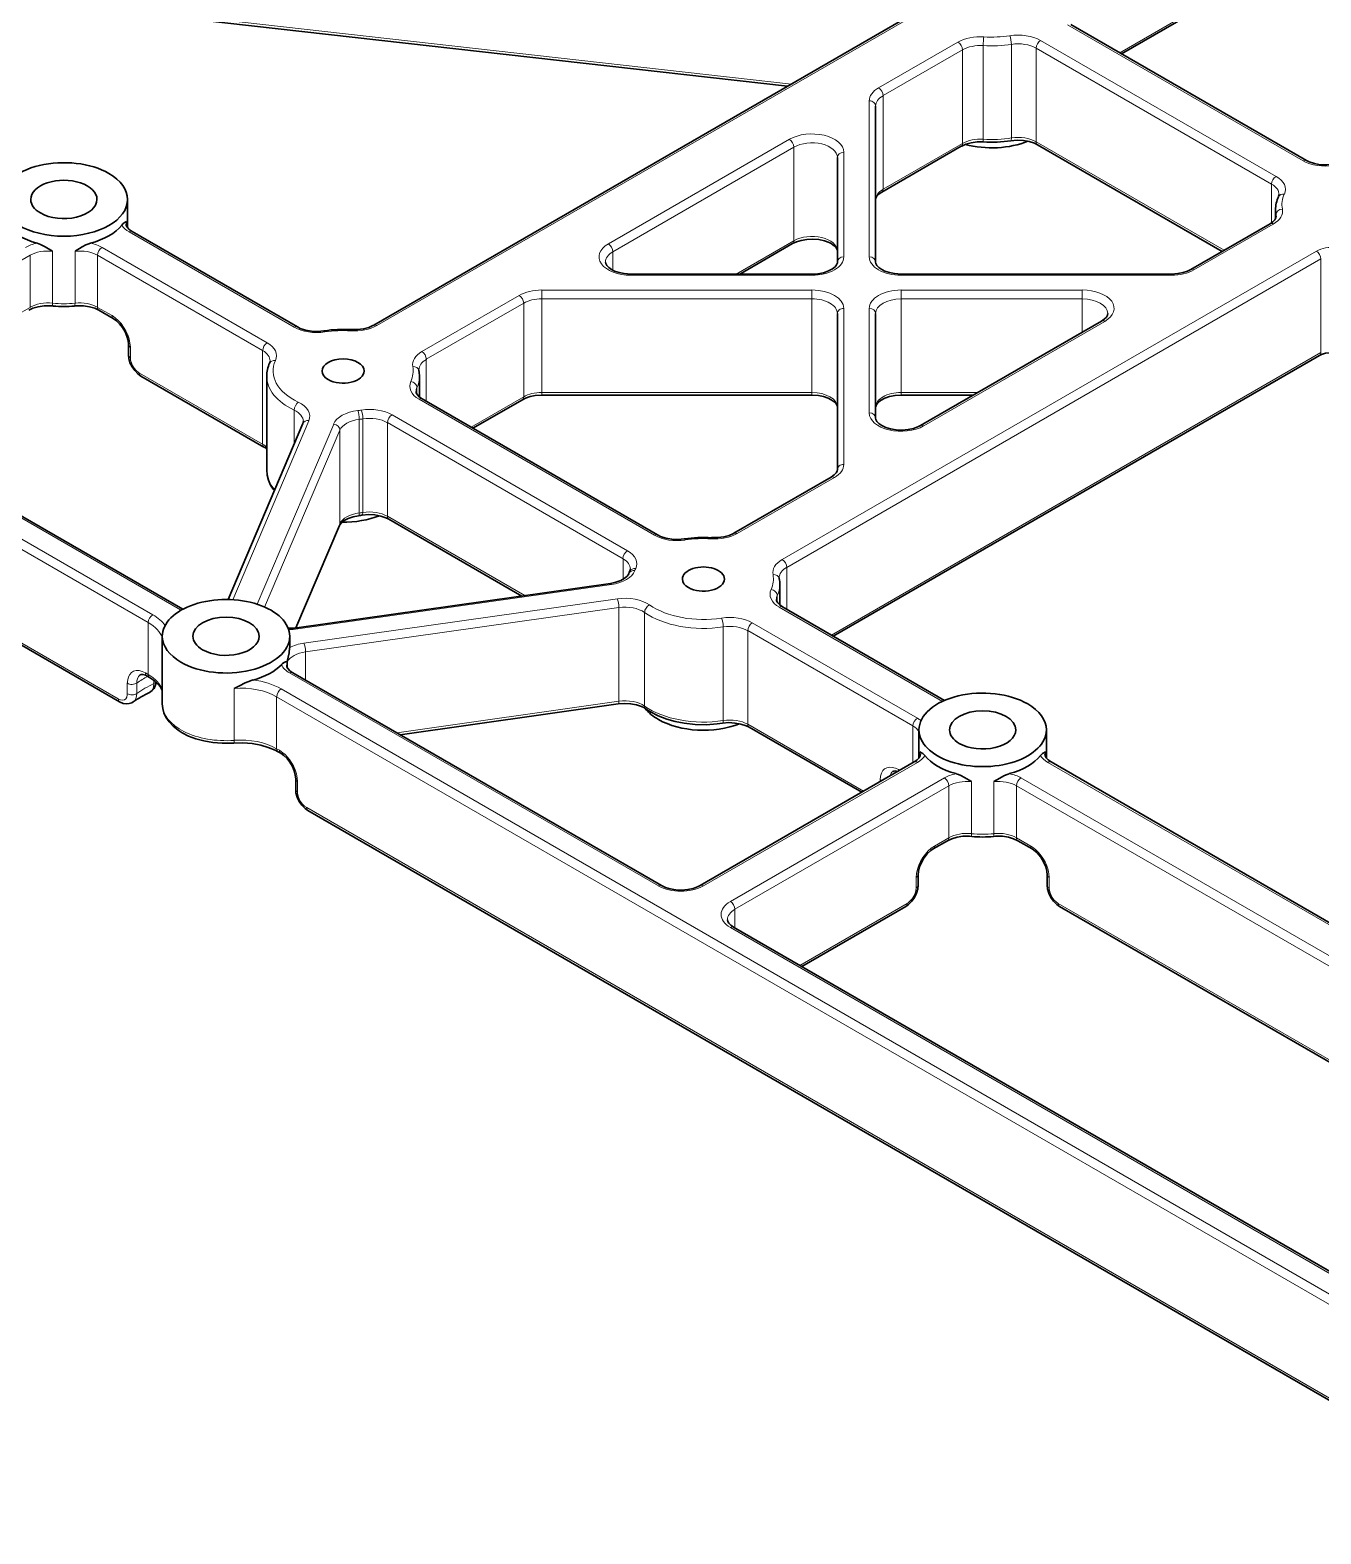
# Model space of a CAD drawing. Extents: x 297 to 1016, y 71 to 742.
# Drawn here: x 670.4 to 771.7, y 480.9 to 598.9 of the extents above; entities that cross this region are included whole.
import ezdxf

# ---------------------------------------------------------------- set-up
doc = ezdxf.new("R2010")
doc.units = 0

msp = doc.modelspace()

# ---------------------------------------------------------------- linework, layer by layer
at = {"color": 7, "lineweight": 13}
for p, q in [((679.68, 552.39), (576.61, 611.89)), ((576.97, 612.51), (680.03, 553)), ((640.91, 604.75), (730.16, 594.67)), ((578.97, 603.19), (677.32, 546.4)), ((739.55, 599.92), (697.62, 575.71)), ((770.33, 588.65), (751.84, 599.32)), ((767.85, 586.81), (749.36, 597.48)), ((749.72, 598.09), (768.2, 587.42)), ((771.37, 581.55), (729.44, 557.34)), ((729.79, 556.73), (771.72, 580.94)), ((759.99, 579.66), (738.77, 579.66)), ((710.56, 578.5), (731.77, 578.5)), ((731.77, 577.81), (710.56, 577.81)), ((771.72, 573.59), (733.3, 551.4)), ((710.56, 570.46), (731.77, 570.46)), ((682.2, 553.39), (653.25, 570.1)), ((719.41, 559.25), (700.93, 569.92)), ((716.94, 557.41), (698.45, 568.09)), ((698.81, 568.7), (717.29, 558.03)), ((716.03, 555.38), (691.42, 551.9)), ((716.5, 554.26), (691.9, 550.78)), ((692.02, 550.09), (716.62, 553.57)), ((690.77, 548.44), (719.72, 531.72)), ((793.17, 487.68), (690.11, 547.19)), ((689.75, 546.57), (792.81, 487.07)), ((750.29, 541.42), (790.18, 518.4)), ((747.82, 539.59), (791.8, 514.2)), ((792.15, 514.81), (748.17, 540.2)), ((790.46, 481.08), (692.11, 537.87)), ((789.93, 507.93), (751.11, 530.34)), ((725.37, 528.46), (773.81, 500.49))]:
    msp.add_line(p, q, dxfattribs=at)
at = {"color": 7, "lineweight": 35}
for p, q in [((641.36, 604.49), (729.86, 594.5)), ((579.07, 602.96), (677.43, 546.17)), ((697.37, 575.74), (739.3, 599.95)), ((752.09, 599.34), (770.58, 588.67)), ((738.77, 579.75), (759.99, 579.75)), ((733.44, 551.32), (771.62, 573.36)), ((710.56, 570.25), (731.77, 570.25)), ((682.39, 553.44), (653.5, 570.12)), ((719.66, 559.28), (701.18, 569.95)), ((691.35, 551.99), (715.96, 555.47)), ((691.02, 548.46), (719.97, 531.75)), ((790.43, 518.42), (750.54, 541.45)), ((790.56, 480.85), (692.21, 537.64)), ((751.21, 530.11), (789.78, 507.84)), ((774.06, 500.52), (725.62, 528.48))]:
    msp.add_line(p, q, dxfattribs=at)
at = {"color": 7, "lineweight": 13, "ltscale": 0.282572}
msp.add_line((755.93, 597.13), (765.71, 602.78), dxfattribs=at)
at = {"color": 7, "lineweight": 35, "ltscale": 0.275357}
msp.add_line((765.61, 602.55), (756.07, 597.04), dxfattribs=at)
at = {"color": 7, "lineweight": 13, "ltscale": 0.179737}
for p, q in [((737, 594.37), (743.23, 597.96)), ((767.98, 583.68), (761.75, 580.08))]:
    msp.add_line(p, q, dxfattribs=at)
at = {"color": 7, "lineweight": 13, "ltscale": 0.179735}
for p, q in [((743.58, 597.35), (737.36, 593.76)), ((737.36, 586.41), (743.58, 590))]:
    msp.add_line(p, q, dxfattribs=at)
at = {"color": 7, "lineweight": 13, "ltscale": 0.183711}
for p, q in [((743.58, 590), (743.58, 597.35)), ((749.36, 597.48), (749.36, 590.13)), ((737.36, 593.76), (737.36, 586.41)), ((730.36, 582.37), (730.36, 589.72)), ((771.72, 580.94), (771.72, 573.59)), ((709.15, 570.12), (709.15, 577.47)), ((710.56, 577.81), (710.56, 570.46)), ((731.77, 570.46), (731.77, 577.81)), ((738.77, 570.46), (738.77, 577.81)), ((688.65, 566.4), (688.65, 573.74)), ((698.45, 568.09), (698.45, 560.74)), ((716.62, 553.57), (716.62, 546.22)), ((718.64, 545.84), (718.64, 553.19)), ((724.8, 552.06), (724.8, 544.71)), ((726.74, 544.41), (726.74, 551.76))]:
    msp.add_line(p, q, dxfattribs=at)
at = {"color": 7, "lineweight": 13, "ltscale": 0.183713}
for p, q in [((745.22, 597.68), (745.22, 590.34)), ((747.43, 590.43), (747.43, 597.78)), ((696.23, 568.35), (696.23, 561)), ((696.52, 561.04), (696.52, 568.39)), ((694.71, 560.14), (694.71, 567.49))]:
    msp.add_line(p, q, dxfattribs=at)
at = {"color": 7, "lineweight": 13, "ltscale": 0.306187}
msp.add_line((736.27, 581.1), (736.27, 593.35), dxfattribs=at)
at = {"color": 7, "lineweight": 35, "ltscale": 0.306186}
msp.add_line((736.77, 592.94), (736.77, 580.69), dxfattribs=at)
at = {"color": 7, "lineweight": 13, "ltscale": 0.4103}
for p, q in [((715.79, 582.12), (730, 590.33)), ((740.54, 567.83), (754.75, 576.04))]:
    msp.add_line(p, q, dxfattribs=at)
at = {"color": 7, "lineweight": 13, "ltscale": 0.410301}
msp.add_line((730.36, 589.72), (716.15, 581.51), dxfattribs=at)
at = {"color": 7, "lineweight": 13, "ltscale": 0.20515}
for p, q in [((734.27, 589.31), (734.27, 581.1)), ((736.27, 577.06), (736.27, 568.85))]:
    msp.add_line(p, q, dxfattribs=at)
at = {"color": 7, "lineweight": 35, "ltscale": 0.179737}
for p, q in [((743.48, 589.78), (737.25, 586.18)), ((767.73, 583.7), (761.5, 580.11))]:
    msp.add_line(p, q, dxfattribs=at)
at = {"color": 7, "lineweight": 13, "ltscale": 0.4259}
msp.add_line((749.36, 590.13), (764.12, 581.62), dxfattribs=at)
at = {"color": 7, "lineweight": 35, "ltscale": 0.418682}
msp.add_line((763.97, 581.53), (749.47, 589.9), dxfattribs=at)
at = {"color": 7, "lineweight": 35, "ltscale": 0.20515}
msp.add_line((733.77, 580.69), (733.77, 588.9), dxfattribs=at)
at = {"color": 7, "lineweight": 13, "ltscale": 0.075789}
msp.add_line((767.85, 586.81), (767.85, 583.78), dxfattribs=at)
at = {"color": 7, "lineweight": 35, "ltscale": 0.055386}
msp.add_line((678.05, 585.61), (678.05, 583.4), dxfattribs=at)
at = {"color": 7, "lineweight": 35, "ltscale": 0.017282}
msp.add_line((768.16, 584.11), (768.16, 584.8), dxfattribs=at)
at = {"color": 7, "lineweight": 13, "ltscale": 0.005444}
msp.add_line((768.2, 584.42), (768.2, 584.2), dxfattribs=at)
at = {"color": 7, "lineweight": 13, "ltscale": 0.008745}
for p, q in [((677.97, 583.88), (677.97, 583.53)), ((740.25, 542.24), (740.25, 541.89)), ((750.09, 541.89), (750.09, 542.24))]:
    msp.add_line(p, q, dxfattribs=at)
at = {"color": 7, "lineweight": 13, "ltscale": 0.374103}
for p, q in [((691.13, 575.58), (678.17, 583.06)), ((688.65, 573.74), (675.7, 581.23)), ((740.05, 544.89), (727.09, 552.37))]:
    msp.add_line(p, q, dxfattribs=at)
at = {"color": 7, "lineweight": 35, "ltscale": 0.374103}
msp.add_line((678.42, 583.09), (691.38, 575.61), dxfattribs=at)
at = {"color": 7, "lineweight": 13, "ltscale": 0.130871}
msp.add_line((725.83, 579.75), (730.36, 582.37), dxfattribs=at)
at = {"color": 7, "lineweight": 35, "ltscale": 0.119426}
msp.add_line((730.25, 582.14), (726.12, 579.75), dxfattribs=at)
at = {"color": 7, "lineweight": 13, "ltscale": 0.484907}
for p, q in [((670.4, 581.23), (653.6, 571.53)), ((725.73, 529.89), (742.52, 539.59))]:
    msp.add_line(p, q, dxfattribs=at)
at = {"color": 7, "lineweight": 13, "ltscale": 0.102061}
for p, q in [((670.4, 577.14), (670.4, 581.23)), ((672.17, 581.55), (672.17, 577.46)), ((673.93, 577.46), (673.93, 581.55)), ((675.7, 581.23), (675.7, 577.14)), ((679.68, 548.31), (679.68, 552.39)), ((686.41, 547.23), (686.41, 543.15)), ((689.75, 542.49), (689.75, 546.57))]:
    msp.add_line(p, q, dxfattribs=at)
at = {"color": 7, "lineweight": 13, "ltscale": 0.374104}
for p, q in [((676.05, 581.84), (689.01, 574.36)), ((726.74, 551.76), (739.7, 544.28))]:
    msp.add_line(p, q, dxfattribs=at)
at = {"color": 7, "lineweight": 13, "ltscale": 0.036494}
msp.add_line((716.15, 581.51), (716.15, 580.05), dxfattribs=at)
at = {"color": 7, "lineweight": 13, "ltscale": 0.002293}
for p, q in [((717.56, 579.66), (717.56, 579.75)), ((731.77, 579.66), (731.77, 579.75)), ((738.77, 579.66), (738.77, 579.75)), ((759.99, 579.66), (759.99, 579.75))]:
    msp.add_line(p, q, dxfattribs=at)
at = {"color": 7, "lineweight": 35, "ltscale": 0.35533}
msp.add_line((731.77, 579.75), (717.56, 579.75), dxfattribs=at)
at = {"color": 7, "lineweight": 13, "ltscale": 0.35533}
for p, q in [((731.77, 579.66), (717.56, 579.66)), ((752.99, 578.5), (738.77, 578.5)), ((738.77, 577.81), (752.99, 577.81))]:
    msp.add_line(p, q, dxfattribs=at)
at = {"color": 7, "lineweight": 13, "ltscale": 0.017422}
for p, q in [((710.56, 577.81), (710.56, 578.5)), ((731.77, 577.81), (731.77, 578.5)), ((738.77, 577.81), (738.77, 578.5)), ((752.99, 577.81), (752.99, 578.5))]:
    msp.add_line(p, q, dxfattribs=at)
at = {"color": 7, "lineweight": 13, "ltscale": 0.220562}
msp.add_line((701.15, 573.67), (708.79, 578.08), dxfattribs=at)
at = {"color": 7, "lineweight": 13, "ltscale": 0.220561}
msp.add_line((709.15, 577.47), (701.5, 573.06), dxfattribs=at)
at = {"color": 7, "lineweight": 13, "ltscale": 0.065465}
msp.add_line((752.99, 577.81), (752.99, 575.19), dxfattribs=at)
at = {"color": 7, "lineweight": 13, "ltscale": 0.03274}
for p, q in [((669.27, 576.49), (670.4, 577.14)), ((742.52, 535.5), (741.39, 534.85)), ((748.95, 534.85), (747.82, 535.5))]:
    msp.add_line(p, q, dxfattribs=at)
at = {"color": 7, "lineweight": 13, "ltscale": 0.032739}
msp.add_line((675.7, 577.14), (676.83, 576.49), dxfattribs=at)
at = {"color": 7, "lineweight": 35, "ltscale": 0.032741}
msp.add_line((676.93, 576.26), (675.8, 576.92), dxfattribs=at)
at = {"color": 7, "lineweight": 35, "ltscale": 0.306187}
msp.add_line((733.77, 564.4), (733.77, 576.65), dxfattribs=at)
at = {"color": 7, "lineweight": 13, "ltscale": 0.306186}
msp.add_line((734.27, 577.06), (734.27, 564.81), dxfattribs=at)
at = {"color": 7, "lineweight": 35, "ltscale": 0.205151}
msp.add_line((736.77, 568.45), (736.77, 576.65), dxfattribs=at)
at = {"color": 7, "lineweight": 35, "ltscale": 0.4103}
msp.add_line((754.5, 576.06), (740.29, 567.86), dxfattribs=at)
at = {"color": 7, "lineweight": 35, "ltscale": 0.02041}
msp.add_line((678.12, 573.41), (678.12, 574.23), dxfattribs=at)
at = {"color": 7, "lineweight": 13, "ltscale": 0.020413}
for p, q in [((678.27, 574.03), (678.27, 573.21)), ((678.03, 546.81), (678.03, 547.62)), ((691.39, 539.09), (691.39, 539.91))]:
    msp.add_line(p, q, dxfattribs=at)
at = {"color": 7, "lineweight": 13, "ltscale": 0.082423}
for p, q in [((701.5, 573.06), (701.5, 569.76)), ((729.79, 553.43), (729.79, 556.73))]:
    msp.add_line(p, q, dxfattribs=at)
at = {"color": 7, "lineweight": 13, "ltscale": 0.279231}
msp.add_line((678.98, 571.98), (688.65, 566.4), dxfattribs=at)
at = {"color": 7, "lineweight": 35, "ltscale": 0.279232}
msp.add_line((688.76, 566.17), (679.09, 571.75), dxfattribs=at)
at = {"color": 7, "lineweight": 35, "ltscale": 0.183711}
msp.add_line((688.97, 564.38), (688.97, 571.73), dxfattribs=at)
at = {"color": 7, "lineweight": 35, "ltscale": 0.04099}
msp.add_line((700.97, 570.09), (700.97, 571.73), dxfattribs=at)
at = {"color": 7, "lineweight": 13, "ltscale": 0.012914}
for p, q in [((700.76, 570.84), (700.76, 570.32)), ((729.05, 553.99), (729.05, 554.51))]:
    msp.add_line(p, q, dxfattribs=at)
at = {"color": 7, "lineweight": 13, "ltscale": 0.005284}
for p, q in [((710.56, 570.25), (710.56, 570.46)), ((731.77, 570.25), (731.77, 570.46)), ((738.77, 570.25), (738.77, 570.46))]:
    msp.add_line(p, q, dxfattribs=at)
at = {"color": 7, "lineweight": 13, "ltscale": 0.15052}
msp.add_line((744.79, 570.46), (738.77, 570.46), dxfattribs=at)
at = {"color": 7, "lineweight": 35, "ltscale": 0.14137}
msp.add_line((744.43, 570.25), (738.77, 570.25), dxfattribs=at)
at = {"color": 7, "lineweight": 13, "ltscale": 0.06649}
msp.add_line((691.13, 566.41), (691.13, 569.07), dxfattribs=at)
at = {"color": 7, "lineweight": 13, "ltscale": 0.119273}
msp.add_line((705.01, 567.73), (709.15, 570.12), dxfattribs=at)
at = {"color": 7, "lineweight": 35, "ltscale": 0.112057}
msp.add_line((709.04, 569.89), (705.16, 567.65), dxfattribs=at)
at = {"color": 7, "lineweight": 35, "ltscale": 0.375568}
msp.add_line((691.82, 568.03), (685.95, 554.21), dxfattribs=at)
at = {"color": 7, "lineweight": 13, "ltscale": 0.381753}
msp.add_line((692.28, 568.24), (686.31, 554.19), dxfattribs=at)
at = {"color": 7, "lineweight": 13, "ltscale": 0.383854}
msp.add_line((688.22, 553.84), (694.23, 567.97), dxfattribs=at)
at = {"color": 7, "lineweight": 13, "ltscale": 0.377015}
msp.add_line((694.71, 567.49), (688.81, 553.61), dxfattribs=at)
at = {"color": 7, "lineweight": 35, "ltscale": 0.220561}
msp.add_line((733.29, 563.82), (725.65, 559.41), dxfattribs=at)
at = {"color": 7, "lineweight": 13, "ltscale": 0.22056}
msp.add_line((733.54, 563.79), (725.9, 559.38), dxfattribs=at)
at = {"color": 7, "lineweight": 13, "ltscale": 0.222018}
msp.add_line((691.24, 551.97), (694.71, 560.14), dxfattribs=at)
at = {"color": 7, "lineweight": 35, "ltscale": 0.218483}
msp.add_line((691.27, 551.97), (694.69, 560.02), dxfattribs=at)
at = {"color": 7, "lineweight": 13, "ltscale": 0.311136}
msp.add_line((698.45, 560.74), (709.23, 554.52), dxfattribs=at)
at = {"color": 7, "lineweight": 35, "ltscale": 0.301358}
msp.add_line((698.56, 560.51), (709, 554.48), dxfattribs=at)
at = {"color": 7, "lineweight": 13, "ltscale": 0.0408}
msp.add_line((716.94, 557.41), (716.94, 555.78), dxfattribs=at)
at = {"color": 7, "lineweight": 35, "ltscale": 0.040991}
msp.add_line((729.25, 553.76), (729.25, 555.4), dxfattribs=at)
at = {"color": 7, "lineweight": 13, "ltscale": 0.3694}
msp.add_line((729.21, 553.6), (742.01, 546.21), dxfattribs=at)
at = {"color": 7, "lineweight": 35, "ltscale": 0.366925}
msp.add_line((742.17, 546.28), (729.46, 553.62), dxfattribs=at)
at = {"color": 7, "lineweight": 35, "ltscale": 0.132677}
msp.add_line((680.78, 551.32), (680.78, 546.01), dxfattribs=at)
at = {"color": 7, "lineweight": 35, "ltscale": 0.020413}
msp.add_line((690.78, 551.32), (690.78, 550.5), dxfattribs=at)
at = {"color": 7, "lineweight": 35, "ltscale": 0.000645908}
msp.add_line((690.59, 549.34), (690.59, 549.32), dxfattribs=at)
at = {"color": 7, "lineweight": 35, "ltscale": 0.01161}
msp.add_line((690.59, 549.32), (690.59, 548.85), dxfattribs=at)
at = {"color": 7, "lineweight": 13, "ltscale": 0.055109}
msp.add_line((692.02, 547.88), (692.02, 550.09), dxfattribs=at)
at = {"color": 7, "lineweight": 13, "ltscale": 0.006309}
msp.add_line((679.46, 548.44), (679.68, 548.31), dxfattribs=at)
at = {"color": 7, "lineweight": 35, "ltscale": 0.006309}
msp.add_line((679.56, 548.21), (679.78, 548.08), dxfattribs=at)
at = {"color": 7, "lineweight": 13, "ltscale": 0.006381}
msp.add_line((680.12, 547.6), (680.12, 547.86), dxfattribs=at)
at = {"color": 7, "lineweight": 13, "ltscale": 0.020412}
for p, q in [((678.78, 547.65), (678.78, 546.83)), ((739.95, 532.39), (739.95, 531.57)), ((750.39, 531.57), (750.39, 532.39))]:
    msp.add_line(p, q, dxfattribs=at)
at = {"color": 7, "lineweight": 13, "ltscale": 0.44054}
msp.add_line((716.62, 546.22), (699.18, 543.75), dxfattribs=at)
at = {"color": 7, "lineweight": 35, "ltscale": 0.432007}
msp.add_line((716.57, 546.01), (699.46, 543.59), dxfattribs=at)
at = {"color": 7, "lineweight": 13, "ltscale": 0.2626}
msp.add_line((735.83, 539.16), (726.74, 544.41), dxfattribs=at)
at = {"color": 7, "lineweight": 13, "ltscale": 0.072208}
msp.add_line((739.7, 544.28), (739.7, 541.39), dxfattribs=at)
at = {"color": 7, "lineweight": 35, "ltscale": 0.255383}
msp.add_line((726.84, 544.18), (735.69, 539.07), dxfattribs=at)
at = {"color": 7, "lineweight": 35, "ltscale": 0.055385}
for p, q in [((740.17, 543.97), (740.17, 541.76)), ((750.17, 543.97), (750.17, 541.76))]:
    msp.add_line(p, q, dxfattribs=at)
at = {"color": 7, "lineweight": 13, "ltscale": 0.00631}
msp.add_line((689.97, 542.37), (689.75, 542.49), dxfattribs=at)
at = {"color": 7, "lineweight": 35, "ltscale": 0.006311}
msp.add_line((690.07, 542.14), (689.86, 542.26), dxfattribs=at)
at = {"color": 7, "lineweight": 35, "ltscale": 0.484905}
msp.add_line((723, 531.75), (739.8, 541.45), dxfattribs=at)
at = {"color": 7, "lineweight": 13, "ltscale": 0.484905}
for p, q in [((723.25, 531.72), (740.05, 541.42)), ((742.17, 540.2), (725.37, 530.5))]:
    msp.add_line(p, q, dxfattribs=at)
at = {"color": 7, "lineweight": 13, "ltscale": 0.002886}
msp.add_line((738.66, 540.79), (738.56, 540.85), dxfattribs=at)
at = {"color": 7, "lineweight": 35, "ltscale": 0.020415}
msp.add_line((691.25, 539.3), (691.25, 540.12), dxfattribs=at)
at = {"color": 7, "lineweight": 13, "ltscale": 0.003546}
msp.add_line((737.12, 540.04), (737.12, 539.9), dxfattribs=at)
at = {"color": 7, "lineweight": 13, "ltscale": 0.102063}
for p, q in [((742.52, 539.59), (742.52, 535.5)), ((744.29, 535.82), (744.29, 539.91)), ((746.05, 539.91), (746.05, 535.82)), ((747.82, 535.5), (747.82, 539.59))]:
    msp.add_line(p, q, dxfattribs=at)
at = {"color": 7, "lineweight": 35, "ltscale": 0.03274}
msp.add_line((741.29, 534.62), (742.42, 535.27), dxfattribs=at)
at = {"color": 7, "lineweight": 35, "ltscale": 0.032739}
msp.add_line((747.92, 535.27), (749.06, 534.62), dxfattribs=at)
at = {"color": 7, "lineweight": 35, "ltscale": 0.020412}
msp.add_line((740.1, 531.77), (740.1, 532.59), dxfattribs=at)
at = {"color": 7, "lineweight": 35, "ltscale": 0.020416}
msp.add_line((750.24, 531.77), (750.24, 532.59), dxfattribs=at)
at = {"color": 7, "lineweight": 13, "ltscale": 0.24292}
msp.add_line((739.24, 530.34), (730.82, 525.48), dxfattribs=at)
at = {"color": 7, "lineweight": 35, "ltscale": 0.235705}
msp.add_line((730.97, 525.4), (739.13, 530.11), dxfattribs=at)
at = {"color": 7, "lineweight": 13, "ltscale": 0.036598}
msp.add_line((725.73, 528.42), (725.73, 529.89), dxfattribs=at)
at = {"color": 7, "lineweight": 35}
for points in [[(745.24, 590.12), (744.75, 590.12), (744.27, 590.06), (743.86, 589.95), (743.53, 589.8), (743.48, 589.78)], [(747.38, 590.22), (747.87, 590.26), (748.36, 590.24), (748.83, 590.15), (749.24, 590.02), (749.47, 589.9)], [(772.66, 588.36), (772.18, 588.32), (771.68, 588.34), (771.22, 588.42), (770.8, 588.56), (770.58, 588.67)], [(737.25, 586.18), (737.02, 586.02), (736.87, 585.86), (736.79, 585.7), (736.77, 585.59)], [(677.59, 583.59), (677.7, 583.71), (677.86, 583.83), (677.97, 583.88)], [(678.42, 583.09), (678.18, 583.25), (678.04, 583.41), (677.95, 583.57), (677.94, 583.68)], [(767.73, 583.7), (767.95, 583.86), (768.11, 584.02), (768.19, 584.17), (768.21, 584.29)], [(672.17, 581.55), (671.59, 581.89), (671.22, 582.08), (670.96, 582.17)], [(675.14, 582.17), (674.92, 582.1), (674.78, 582.04), (674.5, 581.89), (673.93, 581.55)], [(730.25, 582.14), (730.57, 582.29), (730.93, 582.4), (731.38, 582.47), (731.85, 582.49), (732.32, 582.46), (732.75, 582.36), (733.13, 582.22), (733.29, 582.14)], [(733.29, 582.14), (733.52, 581.97), (733.67, 581.82), (733.75, 581.66), (733.77, 581.55)], [(716.04, 580.11), (715.83, 580.26), (715.67, 580.42), (715.58, 580.57), (715.56, 580.69)], [(717.56, 579.75), (717.04, 579.79), (716.64, 579.87), (716.28, 579.99), (716.04, 580.11)], [(731.77, 579.75), (732.24, 579.78), (732.68, 579.86), (733.07, 580), (733.38, 580.16), (733.59, 580.33), (733.71, 580.48), (733.77, 580.63), (733.77, 580.69)], [(737.25, 580.11), (737.02, 580.27), (736.87, 580.43), (736.79, 580.58), (736.77, 580.69)], [(738.77, 579.75), (738.26, 579.79), (737.85, 579.87), (737.5, 579.99), (737.25, 580.11)], [(759.99, 579.75), (760.5, 579.79), (760.9, 579.87), (761.26, 579.99), (761.5, 580.11)], [(670.3, 576.92), (670.62, 577.07), (671.03, 577.19), (671.5, 577.26), (672.03, 577.27), (672.2, 577.25)], [(675.8, 576.92), (675.47, 577.07), (675.06, 577.19), (674.6, 577.26), (674.07, 577.27), (673.89, 577.25)], [(676.93, 576.26), (677.18, 576.09), (677.43, 575.84), (677.66, 575.55), (677.86, 575.21), (678, 574.87), (678.09, 574.53), (678.12, 574.23)], [(754.5, 576.06), (754.72, 576.21), (754.88, 576.37), (754.96, 576.53), (754.99, 576.65)], [(693.47, 575.29), (692.98, 575.25), (692.49, 575.27), (692.02, 575.36), (691.61, 575.49), (691.38, 575.61)], [(695.6, 575.39), (696.1, 575.39), (696.58, 575.45), (696.99, 575.57), (697.31, 575.71), (697.37, 575.74)], [(678.12, 573.41), (678.15, 573.13), (678.24, 572.79), (678.4, 572.46), (678.61, 572.17), (678.86, 571.91), (679.09, 571.75)], [(772.86, 573.56), (772.46, 573.58), (772.08, 573.53), (771.78, 573.44), (771.62, 573.36)], [(701.18, 569.95), (700.95, 570.11), (700.8, 570.27), (700.71, 570.42), (700.7, 570.54)], [(710.56, 570.25), (710.04, 570.21), (709.64, 570.13), (709.28, 570.01), (709.04, 569.89)], [(731.77, 570.25), (732.29, 570.21), (732.69, 570.13), (733.05, 570.01), (733.29, 569.89)], [(738.77, 570.25), (738.3, 570.22), (737.86, 570.13), (737.48, 570), (737.16, 569.83), (736.96, 569.67), (736.84, 569.52), (736.78, 569.36), (736.77, 569.3)], [(733.29, 569.89), (733.52, 569.73), (733.67, 569.57), (733.75, 569.41), (733.77, 569.3)], [(737.25, 567.86), (737.02, 568.02), (736.87, 568.18), (736.79, 568.34), (736.77, 568.45)], [(737.25, 567.86), (737.57, 567.71), (737.93, 567.6), (738.38, 567.52), (738.85, 567.5), (739.32, 567.54), (739.75, 567.64), (740.13, 567.78), (740.29, 567.86)], [(688.97, 564.38), (689, 563.97), (689.11, 563.58), (689.28, 563.19), (689.49, 562.87), (689.58, 562.75)], [(733.29, 563.82), (733.52, 563.98), (733.67, 564.14), (733.75, 564.29), (733.77, 564.4)], [(696.19, 560.78), (695.75, 560.7), (695.37, 560.57), (695.06, 560.41), (694.84, 560.23), (694.72, 560.08), (694.69, 560.02)], [(696.47, 560.82), (696.96, 560.87), (697.45, 560.84), (697.92, 560.76), (698.33, 560.62), (698.56, 560.51)], [(721.75, 558.96), (721.26, 558.92), (720.77, 558.94), (720.3, 559.03), (719.89, 559.16), (719.66, 559.28)], [(723.89, 559.06), (724.38, 559.06), (724.86, 559.12), (725.27, 559.24), (725.6, 559.38), (725.65, 559.41)], [(715.96, 555.47), (716.38, 555.56), (716.76, 555.69), (717.04, 555.85), (717.24, 556.01), (717.37, 556.16), (717.41, 556.25)], [(729.46, 553.62), (729.24, 553.78), (729.08, 553.94), (729, 554.09), (728.98, 554.21)], [(690.77, 550.42), (690.73, 550.03), (690.59, 549.34)], [(691.02, 548.46), (690.8, 548.61), (690.64, 548.78), (690.56, 548.93), (690.54, 549.05)], [(679.04, 548.3), (679.13, 548.33), (679.26, 548.33), (679.45, 548.27), (679.56, 548.21)], [(679.78, 548.08), (680.17, 547.82), (680.44, 547.57), (680.64, 547.32), (680.78, 547.06)], [(687.89, 547.89), (687.69, 547.82), (687.29, 547.66), (686.85, 547.44), (686.41, 547.23)], [(679.78, 546.91), (679.99, 547.05), (680.13, 547.21), (680.23, 547.42), (680.29, 547.63), (680.3, 547.71)], [(677.43, 546.17), (677.7, 546.05), (677.97, 546.01), (678.17, 546.03), (678.38, 546.1), (678.5, 546.16)], [(680.78, 546.01), (680.81, 545.66), (680.9, 545.3), (681.06, 544.97), (681.31, 544.6), (681.62, 544.27), (682.02, 543.95), (682.34, 543.74)], [(716.57, 546.01), (717.05, 546.05), (717.54, 546.02), (717.99, 545.94), (718.39, 545.8), (718.62, 545.69)], [(719.11, 545.38), (719.7, 545.08), (720.37, 544.82), (721.03, 544.63), (721.75, 544.49), (722.6, 544.4), (723.47, 544.38), (724.33, 544.44), (724.75, 544.49)], [(724.75, 544.49), (725.24, 544.54), (725.73, 544.51), (726.2, 544.43), (726.61, 544.29), (726.84, 544.18)], [(682.34, 543.74), (682.84, 543.49), (683.4, 543.28), (684.05, 543.1), (684.75, 542.98), (685.48, 542.92), (686.21, 542.93), (686.39, 542.94)], [(686.39, 542.94), (687.11, 542.96), (687.82, 542.9), (688.5, 542.78), (689.1, 542.6), (689.63, 542.38), (689.86, 542.26)], [(691.25, 540.12), (691.22, 540.41), (691.13, 540.75), (690.99, 541.09), (690.8, 541.43), (690.57, 541.72), (690.32, 541.96), (690.07, 542.14)], [(739.8, 541.45), (740.04, 541.61), (740.18, 541.77), (740.27, 541.93), (740.28, 542.03)], [(740.25, 542.24), (740.38, 542.18), (740.47, 542.11), (740.63, 541.95)], [(750.09, 542.24), (749.96, 542.18), (749.87, 542.11), (749.71, 541.95)], [(750.54, 541.45), (750.31, 541.61), (750.16, 541.77), (750.08, 541.93), (750.06, 542.03)], [(738.5, 540.7), (738.31, 540.75), (738.19, 540.74), (738.12, 540.71)], [(744.29, 539.91), (743.74, 540.23), (743.46, 540.39), (743.27, 540.47), (743.08, 540.53)], [(747.26, 540.53), (747.01, 540.44), (746.84, 540.37), (746.52, 540.19), (746.05, 539.91)], [(692.21, 537.64), (691.98, 537.8), (691.73, 538.05), (691.52, 538.35), (691.37, 538.68), (691.27, 539.02), (691.25, 539.3)], [(742.42, 535.27), (742.75, 535.43), (743.16, 535.55), (743.62, 535.62), (744.15, 535.62), (744.33, 535.61)], [(747.92, 535.27), (747.6, 535.43), (747.19, 535.55), (746.72, 535.62), (746.19, 535.62), (746.02, 535.61)], [(740.1, 532.59), (740.13, 532.89), (740.22, 533.23), (740.36, 533.57), (740.56, 533.91), (740.82, 534.24), (741.1, 534.5), (741.29, 534.62)], [(750.24, 532.59), (750.22, 532.89), (750.13, 533.22), (749.98, 533.57), (749.73, 533.98), (749.45, 534.31), (749.18, 534.54), (749.06, 534.62)], [(719.97, 531.75), (720.28, 531.6), (720.64, 531.49), (721.09, 531.41), (721.56, 531.39), (722.03, 531.43), (722.46, 531.53), (722.84, 531.67), (723, 531.75)], [(739.13, 530.11), (739.36, 530.27), (739.61, 530.52), (739.82, 530.82), (739.98, 531.15), (740.07, 531.49), (740.1, 531.77)], [(751.21, 530.11), (750.98, 530.27), (750.73, 530.53), (750.52, 530.82), (750.37, 531.15), (750.27, 531.49), (750.24, 531.77)], [(725.62, 528.48), (725.41, 528.63), (725.25, 528.79), (725.16, 528.94), (725.14, 529.07)]]:
    msp.add_lwpolyline(points, dxfattribs=at)
at = {"color": 7, "lineweight": 13}
for points in [[(676.83, 576.49), (677.08, 576.32), (677.32, 576.11), (677.54, 575.87), (677.74, 575.59), (677.92, 575.29), (678.06, 574.98), (678.17, 574.67), (678.24, 574.34), (678.27, 574.03)], [(678.27, 573.21), (678.29, 573), (678.35, 572.79), (678.45, 572.57), (678.58, 572.36), (678.73, 572.18), (678.9, 572.03), (678.98, 571.98)], [(678.03, 547.62), (678.06, 547.89), (678.12, 548.13), (678.22, 548.32), (678.36, 548.48), (678.53, 548.58), (678.73, 548.63), (678.95, 548.62), (679.19, 548.56), (679.46, 548.44)], [(679.04, 548.3), (678.91, 548.16), (678.82, 547.97), (678.79, 547.82), (678.78, 547.65)], [(677.32, 546.4), (677.49, 546.33), (677.66, 546.31), (677.8, 546.34), (677.91, 546.42), (677.99, 546.55), (678.03, 546.72), (678.03, 546.81)], [(678.78, 546.83), (678.76, 546.62), (678.7, 546.43), (678.62, 546.28), (678.5, 546.17)], [(679.78, 546.91), (679.93, 547.01), (680.03, 547.16), (680.09, 547.32), (680.12, 547.6)], [(691.39, 539.91), (691.37, 540.2), (691.31, 540.51), (691.21, 540.83), (691.07, 541.14), (690.9, 541.44), (690.75, 541.65), (690.59, 541.85), (690.42, 542.03), (690.24, 542.18), (689.97, 542.37)], [(738.56, 540.85), (738.32, 540.97), (738.07, 541.03), (737.85, 541.05), (737.65, 541), (737.47, 540.91), (737.33, 540.77), (737.22, 540.57), (737.15, 540.33), (737.12, 540.04)], [(692.11, 537.87), (691.93, 537.99), (691.77, 538.15), (691.63, 538.35), (691.52, 538.56), (691.44, 538.78), (691.4, 539), (691.39, 539.09)], [(741.39, 534.85), (741.14, 534.68), (740.9, 534.47), (740.68, 534.22), (740.48, 533.95), (740.3, 533.65), (740.16, 533.34), (740.05, 533.03), (739.98, 532.7), (739.95, 532.39)], [(750.39, 532.39), (750.37, 532.68), (750.31, 532.98), (750.21, 533.3), (750.07, 533.61), (749.89, 533.91), (749.69, 534.19), (749.53, 534.38), (749.35, 534.56), (749.17, 534.7), (748.95, 534.85)], [(739.95, 531.57), (739.93, 531.36), (739.87, 531.14), (739.77, 530.92), (739.64, 530.72), (739.49, 530.54), (739.32, 530.39), (739.24, 530.34)], [(751.11, 530.34), (750.93, 530.46), (750.77, 530.63), (750.63, 530.82), (750.51, 531.04), (750.44, 531.26), (750.4, 531.48), (750.39, 531.57)]]:
    msp.add_lwpolyline(points, dxfattribs=at)
at = {"color": 7, "lineweight": 35}
for centre, radius, start, end in [((745.88, 600.03), 9.92, 266.3143, 278.6907), ((770.6, 584.78), 2.44, 154.6537, 179.711), ((768.05, 586), 0.384, 333.9089, 359.0961), ((673.05, 585.46), 8.26, 264.1291, 275.8709), ((694.97, 565.49), 9.92, 86.3143, 98.6907), ((691.41, 571.72), 2.44, 154.6582, 179.7044), ((688.86, 572.93), 0.384, 333.9089, 359.0961), ((701.26, 572.24), 0.343, 180.0887, 190.9609), ((698.61, 571.73), 2.35, 0.0274, 10.8898), ((691.48, 568.19), 0.376, 336.0132, 359.3019), ((687.99, 564.82), 1.56, 50.9441, 60.312), ((695.02, 570.22), 9.5, 277.0898, 278.7904), ((723.25, 549.16), 9.92, 86.3143, 98.6907), ((719.88, 555.32), 2.65, 155.0845, 159.5088), ((717.14, 556.6), 0.384, 333.9089, 359.0961), ((729.55, 555.91), 0.343, 180.0887, 190.9609), ((726.9, 555.4), 2.35, 0.0274, 10.8898), ((690.83, 555.73), 3.78, 267.3377, 277.9758), ((690.77, 548.48), 0.886, 101.9923, 137.2379), ((683.31, 539.29), 8.39, 114.8453, 124.9885), ((717.77, 544.22), 1.7, 55.2963, 60.0798), ((721.77, 550), 5.33, 235.2678, 240.0568), ((745.17, 543.82), 8.26, 264.1291, 275.8709)]:
    msp.add_arc(centre, radius, start, end, dxfattribs=at)
at = {"color": 7, "lineweight": 13}
for centre, major_axis, ratio, start_param, end_param in [((747.95, 597.07), (-2.5, 0), 0.57735, 3.926991, 4.974188), ((745, 596.94), (-2.5, 0), 0.57735, 4.602122, 5.497787), ((743.23, 597.56), (0.25, -0.433), 0.57735, 0.785398, 2.356194), ((745, 596.54), (2, 0), 0.57735, 1.46053, 2.356194), ((745.27, 597.97), (-0.032, -0.499), 0.08985, 3.759947, 5.330743), ((745.88, 601.13), (-6, 0), 0.57735, 1.46053, 1.832596), ((745.88, 601.53), (5.5, 0), 0.57735, 4.602122, 4.974188), ((747.3, 598.06), (0.076, -0.494), 0.211325, 0.938882, 2.509678), ((747.95, 596.67), (2, 0), 0.57735, 0.785398, 1.832596), ((749.72, 597.69), (-0.25, -0.433), 0.57735, 3.926991, 5.497787), ((738.77, 593.35), (-2.5, 0), 0.57735, 5.497787, 6.283185), ((737, 593.96), (0.25, -0.433), 0.57735, 0.785398, 2.356194), ((736.27, 592.94), (0.5, 0), 0.816497, 6.283185, 7.853982), ((738.77, 592.94), (2, 0), 0.57735, 2.356194, 3.141593), ((731.77, 589.31), (-2.5, 0), 0.57735, 3.141593, 5.497787), ((730, 589.92), (0.25, -0.433), 0.57735, 0.785398, 2.356194), ((745, 589.19), (-2, 0), 0.57735, 4.602122, 5.497787), ((745.88, 593.78), (6, 0), 0.57735, 4.602122, 4.974188), ((745.27, 590.62), (0.032, 0.499), 0.08985, 2.189151, 3.141593), ((747.3, 590.71), (0.076, -0.494), 0.211325, 6.283185, 7.222067), ((747.95, 589.32), (-2, 0), 0.57735, 3.926991, 4.974188), ((731.77, 588.9), (2, 0), 0.57735, 6.283185, 8.63938), ((734.27, 588.9), (-0.5, 0), 0.816497, 4.712389, 6.283185), ((743.23, 590.21), (-0.25, 0.433), 0.57735, 3.141593, 3.926991), ((749.72, 590.34), (-0.25, -0.433), 0.57735, 5.497787, 6.283185), ((770.33, 588.24), (-0.25, -0.433), 0.57735, 3.141593, 3.926991), ((772.09, 589.67), (-2.5, 0), 0.57735, 0.785398, 1.832596), ((768.2, 587.01), (-0.25, -0.433), 0.57735, 3.926991, 5.497787), ((766.44, 585.99), (2, 0), 0.57735, 0, 0.785398), ((766.44, 586.4), (-2.5, 0), 0.57735, 2.879793, 3.926991), ((738.77, 585.59), (-2, 0), 0.57735, 5.497787, 6.283185), ((737, 586.61), (-0.25, 0.433), 0.57735, 3.141593, 3.926991), ((768.85, 585.62), (0.454, -0.211), 0.788675, 1.921676, 3.141714), ((774.16, 585.21), (5.5, 0), 0.57735, 2.879793, 3.251859), ((766.21, 584.7), (-2.5, 0), 0.57735, 2.356194, 3.251859), ((774.16, 584.8), (-6, 0), 0.57735, 0.000048, 0.110267), ((768.7, 584.45), (0.491, 0.094), 0.811538, 1.41641, 2.987206), ((766.21, 584.29), (2, 0), 0.57735, 6.283178, 6.393452), ((679.94, 584.08), (-2.5, 0), 0.57735, 0.349915, 0.785398), ((679.94, 583.68), (2, 0), 0.57735, 2.96444, 3.141593), ((767.98, 583.27), (0.25, -0.433), 0.57735, 2.356194, 3.141593), ((671.81, 580.82), (-2.5, 0), 0.57735, 5.062304, 5.497787), ((674.28, 580.82), (-2.5, 0), 0.57735, 3.926991, 4.362474), ((678.17, 582.66), (0.25, 0.433), 0.57735, 6.283185, 7.068583), ((717.56, 581.1), (-2.5, 0), 0.57735, 5.497787, 7.853982), ((715.79, 581.71), (-0.25, 0.433), 0.57735, 3.926991, 5.497787), ((730, 582.57), (-0.25, 0.433), 0.57735, 3.141593, 3.926991), ((731.77, 581.55), (-2, 0), 0.57735, 3.141593, 5.497787), ((671.81, 580.41), (2, 0), 0.57735, 1.393644, 2.356194), ((674.28, 580.41), (2, 0), 0.57735, 0.785398, 1.747949), ((676.05, 581.43), (-0.25, -0.433), 0.57735, 3.926991, 5.497787), ((717.56, 580.69), (2, 0), 0.57735, 2.356194, 3.141593), ((731.77, 581.1), (-2.5, 0), 0.57735, 1.570796, 3.141593), ((734.27, 580.69), (-0.5, 0), 0.816497, 4.712389, 6.283185), ((738.77, 581.1), (-2.5, 0), 0.57735, 6.283185, 7.853982), ((736.27, 580.69), (-0.5, 0), 0.816497, 3.141593, 4.712389), ((772.57, 580.86), (1.7, 0), 0.57735, 1.36233, 2.356194), ((771.37, 581.14), (0.25, -0.433), 0.57735, 0.785398, 2.356194), ((759.99, 581.1), (-2.5, 0), 0.57735, 1.570796, 2.356194), ((761.75, 579.67), (0.25, -0.433), 0.57735, 2.356194, 3.141593), ((710.56, 577.06), (-2.5, 0), 0.57735, 4.712389, 5.497787), ((731.77, 577.06), (-2.5, 0), 0.57735, 3.141593, 4.712389), ((738.77, 577.06), (2.5, 0), 0.57735, 1.570796, 3.141593), ((752.99, 577.06), (2.5, 0), 0.57735, 5.497787, 7.853982), ((671.81, 576.33), (-2, 0), 0.57735, 4.535236, 5.497787), ((673.05, 580.31), (5, 0), 0.57735, 4.535236, 4.889542), ((672.25, 577.75), (0.051, 0.497), 0.143889, 2.193731, 3.141593), ((673.84, 577.75), (-0.051, 0.497), 0.143889, 3.141593, 4.089454), ((674.28, 576.33), (-2, 0), 0.57735, 3.926991, 4.889542), ((708.79, 577.67), (0.25, -0.433), 0.57735, 0.785398, 2.356194), ((710.56, 576.65), (2, 0), 0.57735, 1.570796, 2.356194), ((731.77, 576.65), (2, 0), 0.57735, 6.283185, 7.853982), ((738.77, 576.65), (-2, 0), 0.57735, 4.712389, 6.283185), ((752.99, 576.65), (-2, 0), 0.57735, 3.141593, 4.712389), ((676.05, 577.35), (-0.25, -0.433), 0.57735, 5.497787, 6.283185), ((677.18, 576.69), (-0.25, -0.433), 0.57735, 5.497787, 6.283185), ((734.27, 576.65), (0.5, 0), 0.816497, 1.570796, 3.141593), ((736.27, 576.65), (-0.5, 0), 0.816497, 3.141593, 4.712389), ((754.75, 575.63), (-0.25, 0.433), 0.57735, 5.497787, 6.283185), ((691.13, 575.17), (0.25, 0.433), 0.57735, 6.283185, 7.068583), ((692.9, 576.6), (-2.5, 0), 0.57735, 0.785398, 1.832596), ((693.54, 574.8), (-0.076, 0.494), 0.211325, 5.651271, 6.283185), ((694.97, 572.14), (5.5, 0), 0.57735, 1.46053, 1.832596), ((695.85, 576.73), (-2.5, 0), 0.57735, 1.46053, 2.356194), ((695.57, 574.89), (0.032, 0.499), 0.08985, 0, 0.618354), ((697.62, 575.3), (-0.25, 0.433), 0.57735, 5.497787, 6.283185), ((678.62, 574.23), (-0.5, 0), 0.57735, 0.000373, 0.785398), ((689.01, 573.95), (-0.25, -0.433), 0.57735, 3.926991, 5.497787), ((687.24, 572.93), (2, 0), 0.57735, 6.283185, 7.068583), ((687.24, 573.34), (-2.5, 0), 0.57735, 2.879793, 3.926991), ((678.62, 573.41), (-0.5, 0), 0.57735, 6.281498, 7.068583), ((694.97, 572.14), (5.5, 0), 0.57735, 2.879793, 4.019038), ((689.66, 572.55), (-0.454, 0.211), 0.788675, 5.063268, 6.283307), ((702.92, 572.65), (-2.5, 0), 0.57735, 5.497787, 6.393452), ((702.92, 572.24), (2, 0), 0.57735, 2.356194, 3.141586), ((701.15, 573.26), (0.25, -0.433), 0.57735, 0.785398, 2.356194), ((771.37, 573.79), (-0.25, 0.433), 0.57735, 3.141593, 3.926991), ((679.34, 572.19), (-0.25, -0.433), 0.57735, 5.497787, 6.283185), ((694.97, 571.73), (-6, 0), 0.57735, 6.283185, 7.160631), ((694.97, 572.14), (5.5, 0), 0.57735, 6.021386, 6.393452), ((700.43, 572.08), (0.491, 0.094), 0.811538, 6.283064, 7.699595), ((694.97, 571.73), (-6, 0), 0.57735, 2.879793, 3.141641), ((702.7, 570.95), (-2.5, 0), 0.57735, 6.021386, 7.068583), ((700.28, 570.91), (0.454, -0.211), 0.788675, 0.350879, 1.921676), ((702.7, 570.54), (2, 0), 0.57735, 2.879793, 3.141593), ((710.56, 569.3), (-2, 0), 0.57735, 4.712389, 5.497787), ((731.77, 569.3), (-2, 0), 0.57735, 3.141593, 4.712389), ((738.77, 569.3), (2, 0), 0.57735, 1.570796, 3.141593), ((691.45, 569.29), (-0.216, -0.451), 0.521838, 3.885015, 5.455811), ((689.85, 568.18), (2, 0), 0.57735, 0, 0.877445), ((689.85, 568.59), (-2.5, 0), 0.57735, 2.901058, 4.019038), ((696.65, 567.63), (-2.5, 0), 0.57735, 4.924671, 6.042651), ((694.97, 572.14), (5.5, 0), 0.57735, 4.924671, 4.974188), ((696.13, 568.63), (-0.062, 0.496), 0.172029, 4.086167, 5.656963), ((697.04, 567.68), (-2.5, 0), 0.57735, 3.926991, 4.974188), ((696.39, 568.67), (-0.076, 0.494), 0.211325, 4.080475, 5.651271), ((700.93, 569.52), (0.25, 0.433), 0.57735, 6.283185, 7.068583), ((708.79, 570.32), (0.25, -0.433), 0.57735, 0, 0.785398), ((692.28, 567.84), (-0.46, 0.195), 0.79299, 5.037343, 6.283274), ((694.23, 567.56), (-0.46, 0.195), 0.79299, 3.466546, 5.037343), ((696.65, 567.22), (2, 0), 0.57735, 1.783079, 2.901058), ((694.97, 571.73), (-6, 0), 0.57735, 1.783079, 1.832596), ((697.04, 567.27), (2, 0), 0.57735, 0.785398, 1.832596), ((698.81, 568.29), (0.25, 0.433), 0.57735, 0.785398, 2.356194), ((738.77, 568.85), (2.5, 0), 0.57735, 3.141593, 5.497787), ((736.27, 568.45), (-0.5, 0), 0.816497, 3.141593, 4.712389), ((740.54, 567.43), (0.25, -0.433), 0.57735, 2.356194, 3.141593), ((687.24, 565.58), (-2, 0), 0.57735, 3.669453, 3.926991), ((689.01, 566.6), (-0.25, -0.433), 0.57735, 5.497787, 6.283185), ((694.97, 564.38), (6, 0), 0.57735, 3.141593, 3.608626), ((731.77, 564.81), (-2.5, 0), 0.57735, 2.356194, 3.141593), ((734.27, 564.4), (0.5, 0), 0.816497, 1.570796, 3.141593), ((733.54, 563.38), (0.25, -0.433), 0.57735, 2.356194, 3.141593), ((696.65, 559.87), (-2, 0), 0.57735, 4.924671, 6.042651), ((696.13, 561.28), (0.062, -0.496), 0.172029, 6.283185, 7.22776), ((694.97, 564.38), (6, 0), 0.57735, 4.924671, 4.974188), ((696.39, 561.32), (0.076, -0.494), 0.211325, 6.283185, 7.222067), ((697.04, 559.92), (-2, 0), 0.57735, 3.926991, 4.974188), ((694.23, 560.21), (0.46, -0.195), 0.79299, 0.000088, 0.324954), ((698.81, 560.94), (-0.25, -0.433), 0.57735, 5.497787, 6.283185), ((719.41, 558.84), (-0.25, -0.433), 0.57735, 3.141593, 3.926991), ((721.18, 560.27), (-2.5, 0), 0.57735, 0.785398, 1.832596), ((721.83, 558.47), (0.076, -0.494), 0.211325, 2.509678, 3.141593), ((723.25, 555.81), (5.5, 0), 0.57735, 1.46053, 1.832596), ((724.13, 560.4), (-2.5, 0), 0.57735, 1.46053, 2.356194), ((723.86, 558.56), (-0.032, -0.499), 0.08985, 3.141593, 3.759947), ((725.9, 558.97), (0.25, -0.433), 0.57735, 2.356194, 3.141593), ((717.29, 557.62), (0.25, 0.433), 0.57735, 0.785398, 2.356194), ((715.52, 556.6), (2, 0), 0.57735, 6.283185, 7.068583), ((715.52, 557.01), (-2.5, 0), 0.57735, 2.879793, 3.926991), ((731.2, 556.32), (2.5, 0), 0.57735, 2.356194, 3.251859), ((729.44, 556.93), (0.25, -0.433), 0.57735, 0.785398, 2.356194), ((715.43, 556.78), (-2.5, 0), 0.57735, 1.811331, 2.92931), ((717.88, 556.07), (0.468, -0.175), 0.798168, 1.860383, 3.141577), ((717.94, 556.22), (0.454, -0.211), 0.788675, 1.921676, 3.141714), ((723.25, 555.81), (5.5, 0), 0.57735, 2.879793, 2.92931), ((723.25, 555.81), (-5.5, 0), 0.57735, 2.879793, 3.251859), ((728.72, 555.75), (0.491, 0.094), 0.811538, 6.283064, 7.699595), ((731.2, 555.91), (-2, 0), 0.57735, 5.497787, 6.283178), ((716.03, 554.97), (0.07, -0.495), 0.194507, 2.512277, 3.141593), ((730.98, 554.62), (2.5, 0), 0.57735, 2.879793, 3.926991), ((728.56, 554.58), (0.454, -0.211), 0.788675, 0.350879, 1.921676), ((723.25, 555.4), (6, 0), 0.57735, 6.021386, 6.283233), ((717.1, 552.86), (2.5, 0), 0.57735, 0.693351, 1.811331), ((716.5, 553.85), (0.07, -0.495), 0.194507, 0.941481, 2.512277), ((717.1, 552.45), (-2, 0), 0.57735, 3.834943, 4.952923), ((719.02, 553.37), (-0.285, -0.411), 0.627975, 3.977451, 5.548248), ((723.25, 555.81), (-5.5, 0), 0.57735, 0.693351, 1.832596), ((730.98, 554.21), (-2, 0), 0.57735, 6.021386, 6.283185), ((680.03, 552.6), (0.25, 0.433), 0.57735, 0.785398, 2.356194), ((676.85, 551.17), (-4.5, 0), 0.57735, 3.539051, 3.926991), ((682.2, 552.98), (0.25, 0.433), 0.57735, 0.267807, 0.785398), ((683.96, 554.41), (-2.5, 0), 0.57735, 0.785398, 0.810272), ((723.25, 555.4), (6, 0), 0.57735, 3.834943, 4.974188), ((725.32, 551.35), (2.5, 0), 0.57735, 0.785398, 1.832596), ((724.68, 552.34), (0.076, -0.494), 0.211325, 0.938882, 2.509678), ((729.21, 553.19), (0.25, 0.433), 0.57735, 6.283185, 7.068583), ((676.85, 550.76), (4, 0), 0.57735, 0.192071, 0.785398), ((690.83, 553.3), (-2.5, 0), 0.57735, 1.514073, 1.811331), ((691.42, 551.49), (0.07, -0.495), 0.194507, 2.512277, 3.141593), ((725.32, 550.94), (-2, 0), 0.57735, 3.926991, 4.974188), ((727.09, 551.96), (-0.25, -0.433), 0.57735, 3.926991, 5.497787), ((692.5, 549.38), (2.5, 0), 0.57735, 1.811331, 2.33146), ((691.9, 550.37), (0.07, -0.495), 0.194507, 0.941481, 2.512277), ((692.54, 549.46), (2.5, 0), 0.57735, 3.406861, 3.926991), ((692.54, 549.05), (-2, 0), 0.57735, 6.047975, 6.283185), ((692.5, 548.97), (-2, 0), 0.57735, 4.952923, 5.973531), ((685.78, 544.38), (9, 0), 0.57735, 2.323645, 2.461653), ((679.81, 548.64), (-0.25, -0.433), 0.57735, 5.497787, 6.283185), ((676.85, 546.68), (-4, 0), 0.57735, 3.333664, 3.926991), ((680.03, 548.51), (-0.25, -0.433), 0.57735, 5.497787, 6.283185), ((686.92, 545.35), (4.5, 0), 0.57735, 0.785398, 1.354567), ((690.77, 548.03), (0.25, 0.433), 0.57735, 6.283185, 7.068583), ((678.39, 547.83), (0.5, 0), 0.57735, 3.926991, 5.603246), ((678.39, 547.01), (0.5, 0), 0.57735, 3.926991, 5.603246), ((685.78, 543.56), (-9, 0), 0.57735, 5.392329, 5.603246), ((679.8, 547.83), (0.5, 0), 0.57735, 5.392329, 5.943261), ((686.92, 544.94), (-4, 0), 0.57735, 3.926991, 4.840324), ((690.11, 546.78), (0.25, 0.433), 0.57735, 0.785398, 2.356194), ((677.68, 546.61), (-0.25, -0.433), 0.57735, 5.497787, 6.283185), ((685.78, 546.01), (-5, 0), 0.57735, 6.283126, 7.981916), ((716.5, 546.5), (0.07, -0.495), 0.194507, 6.283185, 7.224666), ((717.1, 545.1), (2, 0), 0.57735, 0.693351, 1.811331), ((723.25, 548.05), (-6, 0), 0.57735, 0.693351, 1.832596), ((719.02, 546.02), (-0.285, -0.411), 0.627975, 5.548248, 6.283068), ((724.68, 544.99), (0.076, -0.494), 0.211325, 6.283185, 7.222067), ((725.32, 543.59), (2, 0), 0.57735, 0.785398, 1.832596), ((727.09, 544.61), (-0.25, -0.433), 0.57735, 5.497787, 6.283185), ((740.05, 544.48), (-0.25, -0.433), 0.57735, 3.926991, 5.497787), ((738.28, 543.46), (-2, 0), 0.57735, 3.474116, 3.926991), ((738.28, 543.87), (2.5, 0), 0.57735, 0.609749, 0.785398), ((686.35, 543.44), (0.037, -0.499), 0.104173, 6.283185, 7.234628), ((686.92, 540.86), (4, 0), 0.57735, 0.785398, 1.698731), ((690.11, 542.7), (-0.25, -0.433), 0.57735, 5.497787, 6.283185), ((690.32, 542.57), (-0.25, -0.433), 0.57735, 5.497787, 6.283185), ((738.28, 542.44), (2.5, 0), 0.57735, 5.497787, 5.93327), ((738.28, 542.03), (-2, 0), 0.57735, 3.141593, 3.318745), ((752.06, 542.44), (2.5, 0), 0.57735, 3.491508, 3.926991), ((752.06, 542.03), (-2, 0), 0.57735, 6.106033, 6.283185), ((738.9, 539.44), (0.71, -1.32), 0.553627, 3.240897, 3.687678), ((738.92, 541.05), (-0.25, -0.433), 0.57735, 5.497787, 5.787199), ((740.05, 541.01), (-0.25, 0.433), 0.57735, 5.497787, 6.283185), ((750.29, 541.01), (0.25, 0.433), 0.57735, 0, 0.785398), ((691.75, 540.12), (-0.5, 0), 0.57735, 6.28276, 7.068583), ((737.48, 540.25), (0.5, 0), 0.57735, 3.926991, 4.280214), ((743.94, 539.18), (2.5, 0), 0.57735, 1.920711, 2.356194), ((742.17, 539.79), (0.25, -0.433), 0.57735, 0.785398, 2.356194), ((743.94, 538.77), (-2, 0), 0.57735, 4.535236, 5.497787), ((746.41, 538.77), (-2, 0), 0.57735, 3.926991, 4.889542), ((746.41, 539.18), (2.5, 0), 0.57735, 0.785398, 1.220881), ((748.17, 539.79), (-0.25, -0.433), 0.57735, 3.926991, 5.497787), ((691.75, 539.3), (-0.5, 0), 0.57735, 6.283185, 7.068583), ((692.46, 538.07), (-0.25, -0.433), 0.57735, 5.497787, 6.283185), ((741.04, 535.05), (0.25, -0.433), 0.57735, 0, 0.785398), ((742.17, 535.71), (0.25, -0.433), 0.57735, 6.283185, 7.068583), ((743.94, 534.69), (2, 0), 0.57735, 1.393644, 2.356194), ((745.17, 538.66), (-5, 0), 0.57735, 1.393644, 1.747949), ((744.38, 536.11), (-0.051, -0.497), 0.143889, 5.335324, 6.283185), ((745.97, 536.11), (0.051, -0.497), 0.143889, 6.283185, 7.231047), ((746.41, 534.69), (2, 0), 0.57735, 0.785398, 1.747949), ((748.17, 535.71), (-0.25, -0.433), 0.57735, 5.497787, 6.283185), ((749.31, 535.05), (-0.25, -0.433), 0.57735, 5.497787, 6.283185), ((739.6, 532.59), (0.5, 0), 0.57735, 5.497787, 6.283185), ((750.74, 532.59), (0.5, 0), 0.57735, 3.141196, 3.926991), ((719.72, 531.32), (0.25, 0.433), 0.57735, 6.283185, 7.068583), ((721.48, 532.75), (2.5, 0), 0.57735, 3.926991, 5.497787), ((723.25, 531.32), (-0.25, 0.433), 0.57735, 5.497787, 6.283185), ((739.6, 531.77), (0.5, 0), 0.57735, 5.497787, 6.283185), ((750.74, 531.77), (0.5, 0), 0.57735, 3.141697, 3.926991), ((727.14, 529.48), (2.5, 0), 0.57735, 2.356194, 3.926991), ((725.37, 530.09), (0.25, -0.433), 0.57735, 0.785398, 2.356194), ((738.88, 530.54), (0.25, -0.433), 0.57735, 0, 0.785398), ((751.46, 530.54), (0.25, 0.433), 0.57735, 2.356194, 3.141593), ((727.14, 529.07), (-2, 0), 0.57735, 5.497787, 6.283185), ((725.37, 528.05), (0.25, 0.433), 0.57735, 6.283185, 7.068583)]:
    msp.add_ellipse(centre, major_axis=major_axis, ratio=ratio, start_param=start_param, end_param=end_param, dxfattribs=at)
at = {"color": 7, "lineweight": 35}
for centre, major_axis, start_param, end_param in [((745.88, 592.55), (5, 0), 4.284608, 5.317476), ((673.05, 585.61), (5, 0), 0.785398, 3.141593), ((673.05, 585.61), (2.6, 0), 6.283185, 9.424778), ((673.05, 585.61), (5, 0), 6.283185, 7.068583), ((673.05, 585.61), (5, 0), 3.141593, 6.283185), ((673.05, 585.61), (2.6, 0), 3.141593, 3.926991), ((673.05, 585.61), (2.6, 0), 3.926991, 6.283185), ((673.05, 584.8), (-5, 0), 0.431383, 1.139413), ((673.05, 584.8), (-5, 0), 2.002179, 2.71021), ((694.97, 572.14), (-1.65, 0), 3.141593, 6.283185), ((694.97, 572.14), (-1.65, 0), 6.283185, 7.068583), ((694.97, 572.14), (-1.65, 0), 0.785398, 3.141593), ((694.97, 563.16), (5, 0), 4.694679, 5.317476), ((723.25, 555.81), (1.65, 0), 6.283185, 9.424778), ((723.25, 555.81), (1.65, 0), 3.141593, 3.926991), ((723.25, 555.81), (1.65, 0), 3.926991, 6.283185), ((685.78, 551.32), (5, 0), 6.283185, 9.424778), ((685.78, 551.32), (-2.6, 0), 3.141593, 6.283185), ((685.78, 551.32), (5, 0), 3.141593, 3.926991), ((685.78, 551.32), (5, 0), 3.926991, 6.283185), ((685.78, 551.32), (-2.6, 0), 0, 0.785398), ((685.78, 551.32), (-2.6, 0), 0.785398, 3.141593), ((685.78, 550.5), (5, 0), 6.254351, 6.283185), ((685.78, 550.5), (5, 0), 5.148864, 5.767156), ((745.17, 543.97), (-5, 0), 3.926991, 6.283185), ((723.25, 546.83), (-5, 0), 0.423696, 0.785398), ((745.17, 543.97), (-2.6, 0), 3.141593, 6.283185), ((745.17, 543.97), (-5, 0), 3.141593, 3.926991), ((723.25, 546.83), (-5, 0), 0.785398, 2.175883), ((745.17, 543.97), (-5, 0), 0, 3.141593), ((745.17, 543.97), (-2.6, 0), 6.283185, 7.068583), ((745.17, 543.97), (-2.6, 0), 0.785398, 3.141593), ((745.17, 543.16), (5, 0), 3.572976, 4.281006), ((745.17, 543.16), (5, 0), 5.143772, 5.851802)]:
    msp.add_ellipse(centre, major_axis=major_axis, ratio=0.57735, start_param=start_param, end_param=end_param, dxfattribs=at)

doc.saveas('drawing.dxf')
